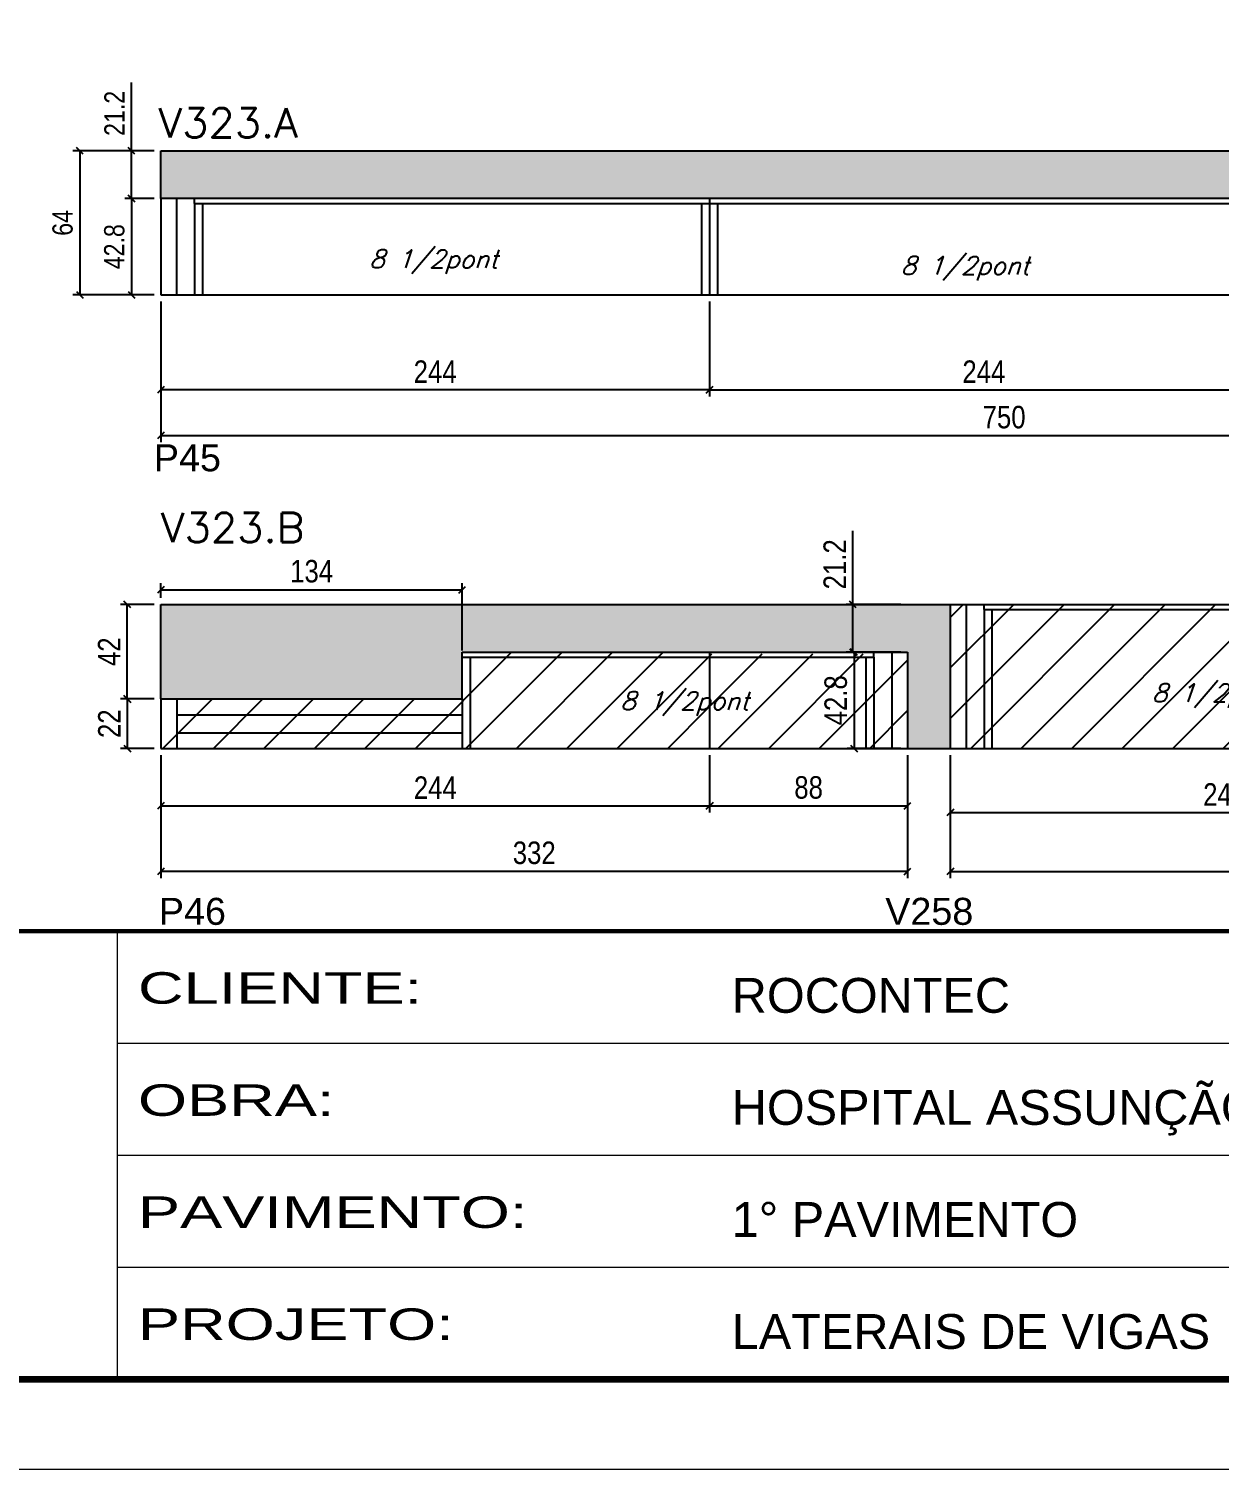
# Model space of a CAD drawing. Extents: x 137137 to 143418, y 10464 to 34486.
# Drawn here: x 139122 to 139651, y 31139 to 31779 of the extents above; entities that cross this region are included whole.
import ezdxf

# ---------------------------------------------------------------- set-up
doc = ezdxf.new("R2010")
doc.units = 0
doc.linetypes.add('CONTINUO', pattern=[0])
doc.linetypes.add('DASHED', pattern=[0.75, 0.5, -0.25])
for name, color, linetype in [('5', 5, 'Continuous'), ('COTA', 241, 'Continuous'), ('Painéis', 200, 'Continuous'), ('Reaproveitamento', 251, 'Continuous'), ('SARR_2.2x7', 40, 'Continuous'), ('SARR_3.5x7', 81, 'Continuous'), ('texto', 7, 'Continuous')]:
    doc.layers.add(name, color=color, linetype=linetype)
for name, color, linetype, lineweight in [('Escoras', 2, 'Continuous', 25), ('Folhas', 255, 'Continuous', 9), ('SARRAFO DE PRESSAO', 251, 'DASHED', 9), ('Texto Seção', 7, 'Continuous', 15)]:
    doc.layers.add(name, color=color, linetype=linetype, lineweight=lineweight)
doc.styles.add('ARIAL', font='arial.ttf')
doc.styles.add('COTA TECNICA', font='techl___.ttf', dxfattribs={"height": 10})
doc.styles.add('COTA TECNICA-50', font='techl___.ttf', dxfattribs={"height": 9})
doc.styles.add('REGUA-120', font='ROMANS.shx', dxfattribs={"height": 15})
doc.styles.add('Romans', font='romans.shx')
doc.styles.get("Standard").update_dxf_attribs({"font": 'arial.ttf'})
doc.styles.add('Tecnologia', font='')
doc.styles.get('Tecnologia').set_extended_font_data('Forgotten Futurist')
doc.dimstyles.new('COTA PAINEL-50', dxfattribs={"dimtxt": 9, "dimasz": 3, "dimexe": 3, "dimexo": 3, "dimgap": 3, "dimtad": 1, "dimdec": 1, "dimzin": 12, "dimdsep": 46, "dimtxsty": 'COTA TECNICA-50', "dimblk1": 'OBLIQUE', "dimblk2": 'OBLIQUE', "dimsah": 1, "dimcen": 0.9, "dimclrd": 4, "dimclre": 4, "dimclrt": 240, "dimadec": 1, "dimazin": 3, "dimtfac": 1, "dimtdec": 1, "dimtmove": 0, "dimatfit": 3, "dimfxl": 1, "dimtolj": 1, "dimtzin": 12, "dimarcsym": 0})
doc.dimstyles.new('PAINEL', dxfattribs={"dimtxt": 10, "dimasz": 3, "dimexe": 3, "dimexo": 3, "dimgap": 3, "dimtad": 1, "dimdec": 1, "dimzin": 12, "dimdsep": 46, "dimtxsty": 'COTA TECNICA', "dimblk1": 'OBLIQUE', "dimblk2": 'OBLIQUE', "dimsah": 1, "dimcen": 0.9, "dimclrd": 4, "dimclre": 4, "dimclrt": 240, "dimadec": 1, "dimazin": 3, "dimtfac": 1, "dimtdec": 1, "dimtmove": 0, "dimatfit": 3, "dimfxl": 1, "dimtolj": 1, "dimtzin": 12, "dimarcsym": 0})
pattern_1 = [(45, (10020.652, -1006.918), (-11.2253202, 11.2253202), [])]

# ---------------------------------------------------------------- blocks, each defined once
blk = doc.blocks.new('9999999999')
at = {"color": 30, "linetype": 'CONTINUO'}
for p, q in [((98564.56, 34230.21), (98564.56, 34429.45)), ((98564.56, 34379.64), (99583.98, 34379.64)), ((98564.56, 34329.83), (99487.98, 34329.83)), ((98564.56, 34280.02), (99487.98, 34280.02))]:
    blk.add_line(p, q, dxfattribs=at)
at = {"color": 30, "linetype": 'CONTINUO', "const_width": 2}
blk.add_lwpolyline([(99583.98, 34230.21), (99583.98, 34414.45, 0.414214), (99568.98, 34429.45), (98228.98, 34429.45, 0.414214), (98213.98, 34414.45), (98213.98, 34245.21, 0.414214), (98228.98, 34230.21), (99583.98, 34230.21)], format="xyb", dxfattribs=at)
at = {"layer": 'Folhas'}
blk.add_lwpolyline([(98138.98, 34190.21), (99623.98, 34190.21), (99623.98, 35240.21), (98138.98, 35240.21)], close=True, dxfattribs=at)
at = {"layer": 'Folhas', "color": 30, "const_width": 3}
blk.add_lwpolyline([(98213.98, 34230.21), (99583.98, 34230.21), (99583.98, 35200.21), (98213.98, 35200.21)], close=True, dxfattribs=at)
at = {"color": 7, "linetype": 'Continuous', "ltscale": 5, "style": 'ARIAL'}
for s, height, p in [('ROCONTEC', 15.483, (98837.68, 34393.13)), ('HOSPITAL ASSUNÇÃO', 15.4829, (98837.68, 34343.32)), ('1° PAVIMENTO', 15.4829, (98837.68, 34293.51)), ('LATERAIS DE VIGAS', 15.4829, (98837.68, 34243.7))]:
    blk.add_text(s, height=height, dxfattribs=at).set_placement(p)
at = {"layer": 'Folhas', "color": 7, "style": 'Tecnologia', "width": 1.5}
for s, p in [('CLIENTE:', (98573.65, 34397.17)), ('OBRA:', (98573.65, 34347.31)), ('PAVIMENTO:', (98573.65, 34297.5)), ('PROJETO:', (98573.65, 34247.69))]:
    blk.add_text(s, height=14, dxfattribs=at).set_placement(p)
blk = doc.blocks.new('_Oblique')
at = {"color": 0, "linetype": 'ByBlock', "lineweight": -2}
blk.add_line((-0.5, -0.5), (0.5, 0.5), dxfattribs=at)
blk = doc.blocks.new('*D308')
at = {"layer": 'COTA', "color": 4, "linetype": 'ByBlock', "lineweight": -2, "transparency": 16777216}
for p, q in [((139177.68, 31481.08), (139162.73, 31481.08)), ((139165.73, 31481.08), (139165.73, 31459.08)), ((139177.68, 31459.08), (139162.73, 31459.08))]:
    blk.add_line(p, q, dxfattribs=at)
at = {"layer": 'Defpoints', "color": 0, "linetype": 'ByBlock', "transparency": 16777216}
for p in [(139180.68, 31481.08), (139165.73, 31459.08), (139180.68, 31459.08)]:
    blk.add_point(p, dxfattribs=at)
at = {"layer": 'COTA', "color": 4, "linetype": 'ByBlock', "lineweight": -2, "transparency": 16777216, "xscale": 3, "yscale": 3, "zscale": 3}
for p, rotation in [((139165.73, 31481.08), 90), ((139165.73, 31459.08), 270)]:
    blk.add_blockref('_Oblique', p, dxfattribs=dict(at, rotation=rotation))
at = {"layer": 'COTA', "color": 240, "linetype": 'ByBlock', "transparency": 16777216, "insert": (139157.73, 31470.08), "char_height": 10, "attachment_point": 5, "rotation": 90, "style": 'COTA TECNICA'}
blk.add_mtext('\\A1;22', dxfattribs=at)
blk = doc.blocks.new('*D309')
at = {"layer": 'COTA', "color": 4, "linetype": 'ByBlock', "lineweight": -2, "transparency": 16777216}
for p, q in [((139509.68, 31501.88), (139485.87, 31501.88)), ((139488.87, 31501.88), (139488.87, 31459.08)), ((139509.68, 31459.08), (139485.87, 31459.08))]:
    blk.add_line(p, q, dxfattribs=at)
at = {"layer": 'Defpoints', "color": 0, "linetype": 'ByBlock', "transparency": 16777216}
for p in [(139512.68, 31501.88), (139488.87, 31459.08), (139512.68, 31459.08)]:
    blk.add_point(p, dxfattribs=at)
at = {"layer": 'COTA', "color": 4, "linetype": 'ByBlock', "lineweight": -2, "transparency": 16777216, "xscale": 3, "yscale": 3, "zscale": 3}
for p, rotation in [((139488.87, 31501.88), 90), ((139488.87, 31459.08), 270)]:
    blk.add_blockref('_Oblique', p, dxfattribs=dict(at, rotation=rotation))
at = {"layer": 'COTA', "color": 240, "linetype": 'ByBlock', "transparency": 16777216, "insert": (139480.78, 31480.48), "char_height": 10, "attachment_point": 5, "rotation": 90, "style": 'COTA TECNICA'}
blk.add_mtext('\\A1;42.8', dxfattribs=at)
blk = doc.blocks.new('*D310')
at = {"layer": 'COTA', "color": 4, "linetype": 'ByBlock', "lineweight": -2, "transparency": 16777216}
for p, q in [((139531.68, 31456.08), (139531.68, 31427.57)), ((139775.68, 31456.08), (139775.68, 31427.57)), ((139531.68, 31430.57), (139775.68, 31430.57))]:
    blk.add_line(p, q, dxfattribs=at)
at = {"layer": 'Defpoints', "color": 0, "linetype": 'ByBlock', "transparency": 16777216}
for p in [(139531.68, 31459.08), (139775.68, 31459.08), (139775.68, 31430.57)]:
    blk.add_point(p, dxfattribs=at)
at = {"layer": 'COTA', "color": 4, "linetype": 'ByBlock', "lineweight": -2, "transparency": 16777216, "xscale": 3, "yscale": 3, "zscale": 3, "rotation": 180}
blk.add_blockref('_Oblique', (139531.68, 31430.57), dxfattribs=at)
at = {"layer": 'COTA', "color": 4, "linetype": 'ByBlock', "lineweight": -2, "transparency": 16777216, "xscale": 3, "yscale": 3, "zscale": 3}
blk.add_blockref('_Oblique', (139775.68, 31430.57), dxfattribs=at)
at = {"layer": 'COTA', "color": 240, "linetype": 'ByBlock', "transparency": 16777216, "insert": (139653.68, 31438.64), "char_height": 10, "attachment_point": 5, "style": 'COTA TECNICA'}
blk.add_mtext('\\A1;244', dxfattribs=at)
blk = doc.blocks.new('*D350')
at = {"layer": 'COTA', "color": 4, "linetype": 'ByBlock', "lineweight": -2, "transparency": 16777216}
for p, q in [((139180.68, 31456.08), (139180.68, 31401.41)), ((139512.68, 31456.08), (139512.68, 31401.41)), ((139512.68, 31404.41), (139180.68, 31404.41))]:
    blk.add_line(p, q, dxfattribs=at)
at = {"layer": 'Defpoints', "color": 0, "linetype": 'ByBlock', "transparency": 16777216}
for p in [(139180.68, 31459.08), (139512.68, 31459.08), (139180.68, 31404.41)]:
    blk.add_point(p, dxfattribs=at)
at = {"layer": 'COTA', "color": 4, "linetype": 'ByBlock', "lineweight": -2, "transparency": 16777216, "xscale": 3, "yscale": 3, "zscale": 3, "rotation": 180}
blk.add_blockref('_Oblique', (139180.68, 31404.41), dxfattribs=at)
at = {"layer": 'COTA', "color": 4, "linetype": 'ByBlock', "lineweight": -2, "transparency": 16777216, "xscale": 3, "yscale": 3, "zscale": 3}
blk.add_blockref('_Oblique', (139512.68, 31404.41), dxfattribs=at)
at = {"layer": 'COTA', "color": 240, "linetype": 'ByBlock', "transparency": 16777216, "insert": (139346.68, 31412.63), "char_height": 10, "attachment_point": 5, "style": 'COTA TECNICA'}
blk.add_mtext('\\A1;332', dxfattribs=at)
blk = doc.blocks.new('*D351')
at = {"layer": 'COTA', "color": 4, "linetype": 'ByBlock', "lineweight": -2, "transparency": 16777216}
for p, q in [((139180.68, 31456.08), (139180.68, 31430.58)), ((139424.68, 31456.08), (139424.68, 31430.58)), ((139180.68, 31433.58), (139424.68, 31433.58))]:
    blk.add_line(p, q, dxfattribs=at)
at = {"layer": 'Defpoints', "color": 0, "linetype": 'ByBlock', "transparency": 16777216}
for p in [(139180.68, 31459.08), (139424.68, 31459.08), (139424.68, 31433.58)]:
    blk.add_point(p, dxfattribs=at)
at = {"layer": 'COTA', "color": 4, "linetype": 'ByBlock', "lineweight": -2, "transparency": 16777216, "xscale": 3, "yscale": 3, "zscale": 3, "rotation": 180}
blk.add_blockref('_Oblique', (139180.68, 31433.58), dxfattribs=at)
at = {"layer": 'COTA', "color": 4, "linetype": 'ByBlock', "lineweight": -2, "transparency": 16777216, "xscale": 3, "yscale": 3, "zscale": 3}
blk.add_blockref('_Oblique', (139424.68, 31433.58), dxfattribs=at)
at = {"layer": 'COTA', "color": 240, "linetype": 'ByBlock', "transparency": 16777216, "insert": (139302.68, 31441.65), "char_height": 10, "attachment_point": 5, "style": 'COTA TECNICA'}
blk.add_mtext('\\A1;244', dxfattribs=at)
blk = doc.blocks.new('*D352')
at = {"layer": 'COTA', "color": 4, "linetype": 'ByBlock', "lineweight": -2, "transparency": 16777216}
for p, q in [((139424.68, 31456.08), (139424.68, 31430.58)), ((139512.68, 31456.08), (139512.68, 31430.58)), ((139424.68, 31433.58), (139512.68, 31433.58))]:
    blk.add_line(p, q, dxfattribs=at)
at = {"layer": 'Defpoints', "color": 0, "linetype": 'ByBlock', "transparency": 16777216}
for p in [(139424.68, 31459.08), (139512.68, 31459.08), (139512.68, 31433.58)]:
    blk.add_point(p, dxfattribs=at)
at = {"layer": 'COTA', "color": 4, "linetype": 'ByBlock', "lineweight": -2, "transparency": 16777216, "xscale": 3, "yscale": 3, "zscale": 3, "rotation": 180}
blk.add_blockref('_Oblique', (139424.68, 31433.58), dxfattribs=at)
at = {"layer": 'COTA', "color": 4, "linetype": 'ByBlock', "lineweight": -2, "transparency": 16777216, "xscale": 3, "yscale": 3, "zscale": 3}
blk.add_blockref('_Oblique', (139512.68, 31433.58), dxfattribs=at)
at = {"layer": 'COTA', "color": 240, "linetype": 'ByBlock', "transparency": 16777216, "insert": (139468.68, 31441.68), "char_height": 10, "attachment_point": 5, "style": 'COTA TECNICA'}
blk.add_mtext('\\A1;88', dxfattribs=at)
blk = doc.blocks.new('*D354')
at = {"layer": 'COTA', "color": 4, "linetype": 'ByBlock', "lineweight": -2, "transparency": 16777216}
for p, q in [((139180.68, 31526.08), (139180.68, 31532.61)), ((139180.68, 31529.61), (139314.68, 31529.61)), ((139314.68, 31502.68), (139314.68, 31532.61))]:
    blk.add_line(p, q, dxfattribs=at)
at = {"layer": 'Defpoints', "color": 0, "linetype": 'ByBlock', "transparency": 16777216}
for p in [(139314.68, 31529.61), (139180.68, 31523.08), (139314.68, 31499.68)]:
    blk.add_point(p, dxfattribs=at)
at = {"layer": 'COTA', "color": 4, "linetype": 'ByBlock', "lineweight": -2, "transparency": 16777216, "xscale": 3, "yscale": 3, "zscale": 3, "rotation": 180}
blk.add_blockref('_Oblique', (139180.68, 31529.61), dxfattribs=at)
at = {"layer": 'COTA', "color": 4, "linetype": 'ByBlock', "lineweight": -2, "transparency": 16777216, "xscale": 3, "yscale": 3, "zscale": 3}
blk.add_blockref('_Oblique', (139314.68, 31529.61), dxfattribs=at)
at = {"layer": 'COTA', "color": 240, "linetype": 'ByBlock', "transparency": 16777216, "insert": (139247.68, 31537.83), "char_height": 10, "attachment_point": 5, "style": 'COTA TECNICA'}
blk.add_mtext('\\A1;134', dxfattribs=at)
blk = doc.blocks.new('*D355')
at = {"layer": 'COTA', "color": 4, "linetype": 'ByBlock', "lineweight": -2, "transparency": 16777216}
for p, q in [((139177.68, 31523.08), (139162.73, 31523.08)), ((139165.73, 31481.08), (139165.73, 31523.08)), ((139177.68, 31481.08), (139162.73, 31481.08))]:
    blk.add_line(p, q, dxfattribs=at)
at = {"layer": 'Defpoints', "color": 0, "linetype": 'ByBlock', "transparency": 16777216}
for p in [(139165.73, 31523.08), (139180.68, 31523.08), (139180.68, 31481.08)]:
    blk.add_point(p, dxfattribs=at)
at = {"layer": 'COTA', "color": 4, "linetype": 'ByBlock', "lineweight": -2, "transparency": 16777216, "xscale": 3, "yscale": 3, "zscale": 3}
for p, rotation in [((139165.73, 31523.08), 90), ((139165.73, 31481.08), 270)]:
    blk.add_blockref('_Oblique', p, dxfattribs=dict(at, rotation=rotation))
at = {"layer": 'COTA', "color": 240, "linetype": 'ByBlock', "transparency": 16777216, "insert": (139157.66, 31502.08), "char_height": 10, "attachment_point": 5, "rotation": 90, "style": 'COTA TECNICA'}
blk.add_mtext('\\A1;42', dxfattribs=at)
blk = doc.blocks.new('*D356')
at = {"layer": 'COTA', "color": 4, "linetype": 'ByBlock', "lineweight": -2, "transparency": 16777216}
for p, q in [((139488.34, 31523.08), (139488.34, 31555.81)), ((139509.68, 31523.08), (139485.34, 31523.08)), ((139488.34, 31501.88), (139488.34, 31523.08)), ((139509.68, 31501.88), (139485.34, 31501.88))]:
    blk.add_line(p, q, dxfattribs=at)
at = {"layer": 'Defpoints', "color": 0, "linetype": 'ByBlock', "transparency": 16777216}
for p in [(139488.34, 31523.08), (139512.68, 31523.08), (139512.68, 31501.88)]:
    blk.add_point(p, dxfattribs=at)
at = {"layer": 'COTA', "color": 4, "linetype": 'ByBlock', "lineweight": -2, "transparency": 16777216, "xscale": 3, "yscale": 3, "zscale": 3}
for p, rotation in [((139488.34, 31523.08), 90), ((139488.34, 31501.88), 270)]:
    blk.add_blockref('_Oblique', p, dxfattribs=dict(at, rotation=rotation))
at = {"layer": 'COTA', "color": 240, "linetype": 'ByBlock', "transparency": 16777216, "insert": (139480.28, 31540.95), "char_height": 10, "attachment_point": 5, "rotation": 90, "style": 'COTA TECNICA'}
blk.add_mtext('\\A1;21.2', dxfattribs=at)
blk = doc.blocks.new('*D360')
at = {"layer": 'COTA', "color": 4, "linetype": 'ByBlock', "lineweight": -2, "transparency": 16777216}
for p, q in [((139180.61, 31657.76), (139180.61, 31615.53)), ((139424.61, 31657.76), (139424.61, 31615.53)), ((139424.61, 31618.53), (139180.61, 31618.53))]:
    blk.add_line(p, q, dxfattribs=at)
at = {"layer": 'Defpoints', "color": 0, "linetype": 'ByBlock', "transparency": 16777216}
for p in [(139180.61, 31660.76), (139424.61, 31660.76), (139180.61, 31618.53)]:
    blk.add_point(p, dxfattribs=at)
at = {"layer": 'COTA', "color": 4, "linetype": 'ByBlock', "lineweight": -2, "transparency": 16777216, "xscale": 3, "yscale": 3, "zscale": 3, "rotation": 180}
blk.add_blockref('_Oblique', (139180.61, 31618.53), dxfattribs=at)
at = {"layer": 'COTA', "color": 4, "linetype": 'ByBlock', "lineweight": -2, "transparency": 16777216, "xscale": 3, "yscale": 3, "zscale": 3}
blk.add_blockref('_Oblique', (139424.61, 31618.53), dxfattribs=at)
at = {"layer": 'COTA', "color": 240, "linetype": 'ByBlock', "transparency": 16777216, "insert": (139302.61, 31626.6), "char_height": 10, "attachment_point": 5, "style": 'COTA TECNICA'}
blk.add_mtext('\\A1;244', dxfattribs=at)
blk = doc.blocks.new('*D361')
at = {"layer": 'COTA', "color": 4, "linetype": 'ByBlock', "lineweight": -2, "transparency": 16777216}
for p, q in [((139424.61, 31657.76), (139424.61, 31615.53)), ((139668.61, 31657.76), (139668.61, 31615.53)), ((139424.61, 31618.53), (139668.61, 31618.53))]:
    blk.add_line(p, q, dxfattribs=at)
at = {"layer": 'Defpoints', "color": 0, "linetype": 'ByBlock', "transparency": 16777216}
for p in [(139424.61, 31660.76), (139668.61, 31660.76), (139668.61, 31618.53)]:
    blk.add_point(p, dxfattribs=at)
at = {"layer": 'COTA', "color": 4, "linetype": 'ByBlock', "lineweight": -2, "transparency": 16777216, "xscale": 3, "yscale": 3, "zscale": 3, "rotation": 180}
blk.add_blockref('_Oblique', (139424.61, 31618.53), dxfattribs=at)
at = {"layer": 'COTA', "color": 4, "linetype": 'ByBlock', "lineweight": -2, "transparency": 16777216, "xscale": 3, "yscale": 3, "zscale": 3}
blk.add_blockref('_Oblique', (139668.61, 31618.53), dxfattribs=at)
at = {"layer": 'COTA', "color": 240, "linetype": 'ByBlock', "transparency": 16777216, "insert": (139546.61, 31626.6), "char_height": 10, "attachment_point": 5, "style": 'COTA TECNICA'}
blk.add_mtext('\\A1;244', dxfattribs=at)
blk = doc.blocks.new('*D401')
at = {"layer": 'COTA', "color": 4, "linetype": 'ByBlock', "lineweight": -2, "transparency": 16777216}
for p, q in [((139180.61, 31657.76), (139180.61, 31595.23)), ((139930.61, 31657.76), (139930.61, 31595.23)), ((139180.61, 31598.23), (139930.61, 31598.23))]:
    blk.add_line(p, q, dxfattribs=at)
at = {"layer": 'Defpoints', "color": 0, "linetype": 'ByBlock', "transparency": 16777216}
for p in [(139180.61, 31660.76), (139930.61, 31660.76), (139930.61, 31598.23)]:
    blk.add_point(p, dxfattribs=at)
at = {"layer": 'COTA', "color": 4, "linetype": 'ByBlock', "lineweight": -2, "transparency": 16777216, "xscale": 3, "yscale": 3, "zscale": 3, "rotation": 180}
blk.add_blockref('_Oblique', (139180.61, 31598.23), dxfattribs=at)
at = {"layer": 'COTA', "color": 4, "linetype": 'ByBlock', "lineweight": -2, "transparency": 16777216, "xscale": 3, "yscale": 3, "zscale": 3}
blk.add_blockref('_Oblique', (139930.61, 31598.23), dxfattribs=at)
at = {"layer": 'COTA', "color": 240, "linetype": 'ByBlock', "transparency": 16777216, "insert": (139555.61, 31606.34), "char_height": 10, "attachment_point": 5, "style": 'COTA TECNICA'}
blk.add_mtext('\\A1;750', dxfattribs=at)
blk = doc.blocks.new('*D402')
at = {"layer": 'COTA', "color": 4, "linetype": 'ByBlock', "lineweight": -2, "transparency": 16777216}
for p, q in [((139531.68, 31456.08), (139531.68, 31401.41)), ((139890.68, 31456.08), (139890.68, 31401.41)), ((139531.68, 31404.41), (139890.68, 31404.41))]:
    blk.add_line(p, q, dxfattribs=at)
at = {"layer": 'Defpoints', "color": 0, "linetype": 'ByBlock', "transparency": 16777216}
for p in [(139531.68, 31459.08), (139890.68, 31459.08), (139890.68, 31404.41)]:
    blk.add_point(p, dxfattribs=at)
at = {"layer": 'COTA', "color": 4, "linetype": 'ByBlock', "lineweight": -2, "transparency": 16777216, "xscale": 3, "yscale": 3, "zscale": 3, "rotation": 180}
blk.add_blockref('_Oblique', (139531.68, 31404.41), dxfattribs=at)
at = {"layer": 'COTA', "color": 4, "linetype": 'ByBlock', "lineweight": -2, "transparency": 16777216, "xscale": 3, "yscale": 3, "zscale": 3}
blk.add_blockref('_Oblique', (139890.68, 31404.41), dxfattribs=at)
at = {"layer": 'COTA', "color": 240, "linetype": 'ByBlock', "transparency": 16777216, "insert": (139711.18, 31412.66), "char_height": 10, "attachment_point": 5, "style": 'COTA TECNICA'}
blk.add_mtext('\\A1;359', dxfattribs=at)
blk = doc.blocks.new('*D419')
at = {"layer": 'Defpoints', "color": 0, "linetype": 'ByBlock', "transparency": 16777216}
for p in [(139180.61, 31703.56), (139167.55, 31660.76), (139180.61, 31660.76)]:
    blk.add_point(p, dxfattribs=at)
at = {"layer": 'Escoras', "color": 4, "linetype": 'ByBlock', "lineweight": -2, "transparency": 16777216}
for p, q in [((139177.61, 31703.56), (139164.55, 31703.56)), ((139167.55, 31703.56), (139167.55, 31660.76)), ((139177.61, 31660.76), (139164.55, 31660.76))]:
    blk.add_line(p, q, dxfattribs=at)
at = {"layer": 'Escoras', "color": 4, "linetype": 'ByBlock', "lineweight": -2, "transparency": 16777216, "xscale": 3, "yscale": 3, "zscale": 3}
for p, rotation in [((139167.55, 31703.56), 90), ((139167.55, 31660.76), 270)]:
    blk.add_blockref('_Oblique', p, dxfattribs=dict(at, rotation=rotation))
at = {"layer": 'Escoras', "color": 240, "linetype": 'ByBlock', "transparency": 16777216, "insert": (139159.97, 31682.16), "char_height": 9, "attachment_point": 5, "rotation": 90, "style": 'COTA TECNICA-50'}
blk.add_mtext('\\A1;42.8', dxfattribs=at)
blk = doc.blocks.new('*D420')
at = {"layer": 'Defpoints', "color": 0, "linetype": 'ByBlock', "transparency": 16777216}
for p in [(139167.55, 31724.77), (139180.61, 31724.77), (139180.61, 31703.56)]:
    blk.add_point(p, dxfattribs=at)
at = {"layer": 'Escoras', "color": 4, "linetype": 'ByBlock', "lineweight": -2, "transparency": 16777216}
for p, q in [((139167.55, 31724.77), (139167.55, 31755.13)), ((139177.61, 31724.77), (139164.55, 31724.77)), ((139167.55, 31703.56), (139167.55, 31724.77)), ((139177.61, 31703.56), (139164.55, 31703.56))]:
    blk.add_line(p, q, dxfattribs=at)
at = {"layer": 'Escoras', "color": 4, "linetype": 'ByBlock', "lineweight": -2, "transparency": 16777216, "xscale": 3, "yscale": 3, "zscale": 3}
for p, rotation in [((139167.55, 31724.77), 90), ((139167.55, 31703.56), 270)]:
    blk.add_blockref('_Oblique', p, dxfattribs=dict(at, rotation=rotation))
at = {"layer": 'Escoras', "color": 240, "linetype": 'ByBlock', "transparency": 16777216, "insert": (139160, 31741.45), "char_height": 9, "attachment_point": 5, "rotation": 90, "style": 'COTA TECNICA-50'}
blk.add_mtext('\\A1;21.2', dxfattribs=at)
blk = doc.blocks.new('*D421')
at = {"layer": 'Defpoints', "color": 0, "linetype": 'ByBlock', "transparency": 16777216}
for p in [(139180.61, 31724.77), (139144.57, 31660.76), (139180.61, 31660.76)]:
    blk.add_point(p, dxfattribs=at)
at = {"layer": 'Escoras', "color": 4, "linetype": 'ByBlock', "lineweight": -2, "transparency": 16777216}
for p, q in [((139177.61, 31724.77), (139141.57, 31724.77)), ((139144.57, 31724.77), (139144.57, 31660.76)), ((139177.61, 31660.76), (139141.57, 31660.76))]:
    blk.add_line(p, q, dxfattribs=at)
at = {"layer": 'Escoras', "color": 4, "linetype": 'ByBlock', "lineweight": -2, "transparency": 16777216, "xscale": 3, "yscale": 3, "zscale": 3}
for p, rotation in [((139144.57, 31724.77), 90), ((139144.57, 31660.76), 270)]:
    blk.add_blockref('_Oblique', p, dxfattribs=dict(at, rotation=rotation))
at = {"layer": 'Escoras', "color": 240, "linetype": 'ByBlock', "transparency": 16777216, "insert": (139136.98, 31692.77), "char_height": 9, "attachment_point": 5, "rotation": 90, "style": 'COTA TECNICA-50'}
blk.add_mtext('\\A1;64', dxfattribs=at)

msp = doc.modelspace()

# ---------------------------------------------------------------- hatches: boundary and pattern name
at = {"layer": 'COTA', "linetype": 'ByBlock'}
h = msp.add_hatch(dxfattribs=at)
h.set_pattern_fill('AR-CONC', color=256, scale=0.03)
h.set_pattern_definition([(50, (-53257.3647, -832.2967), (5.46554007, -0.47817257), [0.5715, -6.2865]), (355, (-53257.3647, -832.2967), (-1.05730264, 5.73170536), [0.4572, -5.02921753]), (100.4514447, (-53256.909, -832.3365), (4.40823741, 5.25353256), [0.48570026, -5.34270734]), (46.1842, (-53257.365, -830.773), (8.13237123, -1.26126984), [0.85725, -9.42975]), (96.6355576, (-53256.687, -830.878), (7.12212402, 7.42278374), [0.7285507, -8.01406824]), (351.184151, (-53257.365, -830.773), (7.12212402, 7.42278374), [0.685799, -7.54379196]), (21, (-53256.6027, -831.1537), (4.54843174, -3.06795595), [0.5715, -6.2865]), (326, (-53256.6027, -831.1537), (1.85406085, 5.52563898), [0.4572, -5.0292]), (71.451445, (-53256.2236, -831.4094), (6.40249258, 2.45768307), [0.48570026, -5.34269813]), (37.5, (-53257.3647, -832.2967), (0.092658098, 2.536651166), [0, -4.96824, 0, -5.1054, 0, -5.04825]), (7.5, (-53257.3647, -832.2967), (2.004589875, 3.005417245), [0, -2.91084, 0, -4.85394, 0, -1.92405]), (327.5, (-53259.064, -832.2967), (4.067717855, -0.17186232), [0, -1.905, 0, -5.9436, 0, -7.8867]), (317.5, (-53259.826, -832.2967), (4.44387544, 0.76279473), [0, -2.4765, 0, -3.94716, 0, -5.6007])])
h.paths.add_polyline_path([(139930.61, 31724.76), (139180.61, 31724.77), (139180.61, 31703.56), (139760.61, 31703.56), (139760.61, 31701.36), (139756.61, 31702.46), (139756.61, 31682.76), (139930.61, 31682.76)])
h = msp.add_hatch(dxfattribs=at)
h.set_pattern_fill('AR-CONC', color=256, scale=0.03)
h.set_pattern_definition([(50, (10020.652, -1006.1184), (5.46554007, -0.47817257), [0.5715, -6.2865]), (355, (10020.652, -1006.1184), (-1.05730264, 5.73170536), [0.4572, -5.02921753]), (100.4514447, (10021.1073, -1006.1583), (4.40823741, 5.25353256), [0.48570026, -5.34270734]), (46.1842, (10020.652, -1004.5944), (8.13237123, -1.26126984), [0.85725, -9.42975]), (96.6355576, (10021.3295, -1004.6995), (7.122124, 7.42278374), [0.7285507, -8.01406824]), (351.184151, (10020.652, -1004.5944), (7.122124, 7.42278374), [0.685799, -7.54379196]), (21, (10021.414, -1004.9754), (4.54843174, -3.06795595), [0.5715, -6.2865]), (326, (10021.414, -1004.9754), (1.85406085, 5.52563898), [0.4572, -5.0292]), (71.451445, (10021.793, -1005.231), (6.40249258, 2.45768307), [0.48570026, -5.34269813]), (37.5, (10020.6519, -1006.1184), (0.092658098, 2.536651166), [0, -4.96824, 0, -5.1054, 0, -5.04825]), (7.5, (10020.6519, -1006.1184), (2.004589875, 3.005417245), [0, -2.91084, 0, -4.85394, 0, -1.92405]), (327.5, (10018.9526, -1006.1184), (4.067717855, -0.17186232), [0, -1.905, 0, -5.9436, 0, -7.8867]), (317.5, (10018.1906, -1006.1184), (4.44387544, 0.76279473), [0, -2.4765, 0, -3.94716, 0, -5.6007])])
h.paths.add_polyline_path([(139180.68, 31523.08), (139180.68, 31481.08), (139314.68, 31481.08), (139314.68, 31501.88), (139512.68, 31501.88), (139512.68, 31459.08), (139531.68, 31459.08), (139531.69, 31523.08)])
at = {"layer": 'Reaproveitamento', "linetype": 'ByBlock'}
h = msp.add_hatch(dxfattribs=at)
h.set_pattern_fill('ANSI31', color=256, scale=5)
h.set_pattern_definition(pattern_1)
h.paths.add_polyline_path([(139531.69, 31523.08), (139531.68, 31459.08), (139775.68, 31459.08), (139775.69, 31523.08)])
h.paths.add_polyline_path([(139613.52, 31474.42), (139681.14, 31474.42), (139686.64, 31490.4), (139619.02, 31490.4)], flags=24)
h = msp.add_hatch(dxfattribs=at)
h.set_pattern_fill('ANSI31', color=256, scale=5)
h.set_pattern_definition(pattern_1)
h.paths.add_polyline_path([(139314.68, 31501.88), (139314.68, 31481.08), (139180.68, 31481.08), (139180.68, 31459.08), (139424.68, 31459.08), (139424.68, 31501.88)])
h.paths.add_polyline_path([(139377.14, 31470.96), (139444.76, 31470.96), (139450.26, 31486.93), (139382.64, 31486.93)], flags=9)
h = msp.add_hatch(dxfattribs=at)
h.set_pattern_fill('ANSI31', color=256, scale=5)
h.set_pattern_definition(pattern_1)
h.paths.add_polyline_path([(139512.68, 31501.08), (139424.68, 31501.08), (139424.68, 31459.08), (139512.68, 31459.08)])
h.paths.add_polyline_path([(139490.65, 31469.7), (139490.65, 31491.28), (139470.07, 31491.28), (139470.07, 31469.7)], flags=24)

# ---------------------------------------------------------------- linework, layer by layer
at = {"layer": 'COTA', "linetype": 'ByBlock'}
for p, q in [((139180.61, 31724.77), (139930.61, 31724.76)), ((139180.61, 31703.56), (139180.61, 31724.77)), ((139180.68, 31481.08), (139180.68, 31523.08)), ((139180.68, 31523.08), (139531.69, 31523.08)), ((139512.68, 31459.08), (139531.68, 31459.08))]:
    msp.add_line(p, q, dxfattribs=at)
at = {"layer": 'Painéis', "linetype": 'ByBlock'}
for p, q in [((139756.61, 31703.56), (139180.61, 31703.56)), ((139180.61, 31703.56), (139180.61, 31660.76)), ((139424.61, 31703.56), (139424.61, 31660.76)), ((139180.61, 31660.76), (139930.61, 31660.76)), ((139531.68, 31523.08), (139890.68, 31523.08)), ((139531.69, 31523.08), (139531.68, 31459.08)), ((139314.68, 31501.88), (139512.68, 31501.88)), ((139314.68, 31481.08), (139314.68, 31501.88)), ((139424.68, 31501.88), (139424.68, 31459.08)), ((139512.68, 31501.88), (139512.68, 31459.08)), ((139180.68, 31481.08), (139314.68, 31481.08)), ((139180.68, 31481.08), (139180.68, 31459.08)), ((139180.68, 31459.08), (139512.68, 31459.08)), ((139531.68, 31459.08), (139890.68, 31459.08))]:
    msp.add_line(p, q, dxfattribs=at)
at = {"layer": 'SARR_2.2x7', "linetype": 'Continuous', "ltscale": 50}
for p, q in [((139187.61, 31703.56), (139187.61, 31660.76)), ((139195.61, 31701.36), (139195.61, 31703.56)), ((139195.61, 31701.36), (139424.61, 31701.36)), ((139424.61, 31701.37), (139668.61, 31701.37)), ((139538.68, 31523.08), (139538.68, 31459.08)), ((139546.68, 31520.88), (139546.68, 31523.08)), ((139546.68, 31520.88), (139775.68, 31520.88)), ((139314.68, 31499.68), (139497.68, 31499.68)), ((139497.68, 31499.68), (139497.68, 31501.88)), ((139505.68, 31501.88), (139505.68, 31459.08)), ((139187.68, 31481.08), (139187.68, 31459.08)), ((139187.68, 31474.08), (139314.68, 31474.08)), ((139187.68, 31466.08), (139314.68, 31466.08))]:
    msp.add_line(p, q, dxfattribs=at)
at = {"layer": 'SARR_3.5x7'}
for p, q in [((139195.61, 31701.36), (139195.61, 31660.76)), ((139199.11, 31701.36), (139199.11, 31660.76)), ((139421.11, 31701.37), (139421.11, 31660.77)), ((139428.11, 31701.37), (139428.11, 31660.77)), ((139546.68, 31520.88), (139546.68, 31459.08)), ((139550.18, 31520.88), (139550.18, 31459.08)), ((139318.18, 31499.68), (139318.18, 31459.08)), ((139494.18, 31499.68), (139494.18, 31459.08)), ((139497.68, 31499.68), (139497.68, 31459.08)), ((139314.68, 31481.08), (139314.68, 31459.08))]:
    msp.add_line(p, q, dxfattribs=at)

# ---------------------------------------------------------------- block references
at = {"layer": 'SARRAFO DE PRESSAO', "color": 6, "linetype": 'ByBlock'}
msp.add_blockref('9999999999', (40596.81, -3051.58), dxfattribs=at)

# ---------------------------------------------------------------- texts
at = {"layer": '5', "linetype": 'Continuous'}
for s, rotation, p in [('P45', 0.00004, (139177.52, 31582.31)), ('P46', 359.99996, (139179.75, 31380.66)), ('V258', 359.99996, (139502.75, 31380.66))]:
    msp.add_text(s, height=12, rotation=rotation, dxfattribs=at).set_placement(p)
at = {"layer": 'texto', "color": 2, "char_height": 8, "attachment_point": 5, "style": 'Romans'}
for insert in [(139301.89, 31675.41), (139538.21, 31672.44), (139413.51, 31478.95), (139649.89, 31482.41)]:
    msp.add_mtext('{\\Q19;\\C256;8 1/2pont}', dxfattribs=dict(at, insert=insert))
at = {"layer": 'Texto Seção', "style": 'REGUA-120', "width": 1.05}
for s, p in [('V323.A', (139179.57, 31730.74)), ('V323.B', (139180.68, 31550.78))]:
    msp.add_text(s, height=13, dxfattribs=at).set_placement(p)

# ---------------------------------------------------------------- dimensions: what is measured, and where the dimension line sits
at = {"layer": 'COTA', "linetype": 'ByBlock'}
for base, p1, p2, picture, middle in [((139180.61, 31618.53), (139424.61, 31660.76), (139180.61, 31660.76), '*D360', (139302.61, 31626.6)), ((139930.61, 31598.23), (139180.61, 31660.76), (139930.61, 31660.76), '*D401', (139555.61, 31606.34)), ((139668.61, 31618.53), (139424.61, 31660.76), (139668.61, 31660.76), '*D361', (139546.61, 31626.6)), ((139314.68, 31529.61), (139180.68, 31523.08), (139314.68, 31499.68), '*D354', (139247.68, 31537.83)), ((139180.68, 31404.41), (139512.68, 31459.08), (139180.68, 31459.08), '*D350', (139346.68, 31412.63)), ((139424.68, 31433.58), (139180.68, 31459.08), (139424.68, 31459.08), '*D351', (139302.68, 31441.65)), ((139775.68, 31430.57), (139531.68, 31459.08), (139775.68, 31459.08), '*D310', (139653.68, 31438.64)), ((139890.68, 31404.41), (139531.68, 31459.08), (139890.68, 31459.08), '*D402', (139711.18, 31412.66))]:
    dim = msp.add_linear_dim(base=base, p1=p1, p2=p2, dimstyle='PAINEL', dxfattribs=at)
    dim.commit()
    dim.dimension.update_dxf_attribs({"geometry": picture, "text_midpoint": middle})
dim = msp.add_linear_dim(base=(139488.34, 31523.08), p1=(139512.68, 31501.88), p2=(139512.68, 31523.08), angle=90, dimstyle='PAINEL', dxfattribs=at)
dim.commit()
dim.dimension.update_dxf_attribs({"geometry": '*D356', "text_midpoint": (139488.34, 31540.95), "dimtype": 160})
for base, p1, p2, picture, middle in [((139165.73, 31523.08), (139180.68, 31481.08), (139180.68, 31523.08), '*D355', (139157.66, 31502.08)), ((139488.87, 31459.08), (139512.68, 31501.88), (139512.68, 31459.08), '*D309', (139480.78, 31480.48)), ((139165.73, 31459.08), (139180.68, 31481.08), (139180.68, 31459.08), '*D308', (139157.73, 31470.08))]:
    dim = msp.add_linear_dim(base=base, p1=p1, p2=p2, angle=90, dimstyle='PAINEL', dxfattribs=at)
    dim.commit()
    dim.dimension.update_dxf_attribs({"geometry": picture, "text_midpoint": middle})
dim = msp.add_linear_dim(base=(139512.68, 31433.58), p1=(139424.68, 31459.08), p2=(139512.68, 31459.08), dimstyle='PAINEL', override={"dimtmove": 1}, dxfattribs=at)
dim.commit()
dim.dimension.update_dxf_attribs({"geometry": '*D352', "text_midpoint": (139468.68, 31441.68)})
at = {"layer": 'Escoras', "linetype": 'ByBlock'}
for base, p1, p2, picture, middle in [((139167.55, 31724.77), (139180.61, 31703.56), (139180.61, 31724.77), '*D420', (139160, 31741.45)), ((139144.57, 31660.76), (139180.61, 31724.77), (139180.61, 31660.76), '*D421', (139136.98, 31692.77)), ((139167.55, 31660.76), (139180.61, 31703.56), (139180.61, 31660.76), '*D419', (139159.97, 31682.16))]:
    dim = msp.add_linear_dim(base=base, p1=p1, p2=p2, angle=90, dimstyle='COTA PAINEL-50', override={"dimarcsym": 1}, dxfattribs=at)
    dim.commit()
    dim.dimension.update_dxf_attribs({"geometry": picture, "text_midpoint": middle})

doc.saveas('drawing.dxf')
